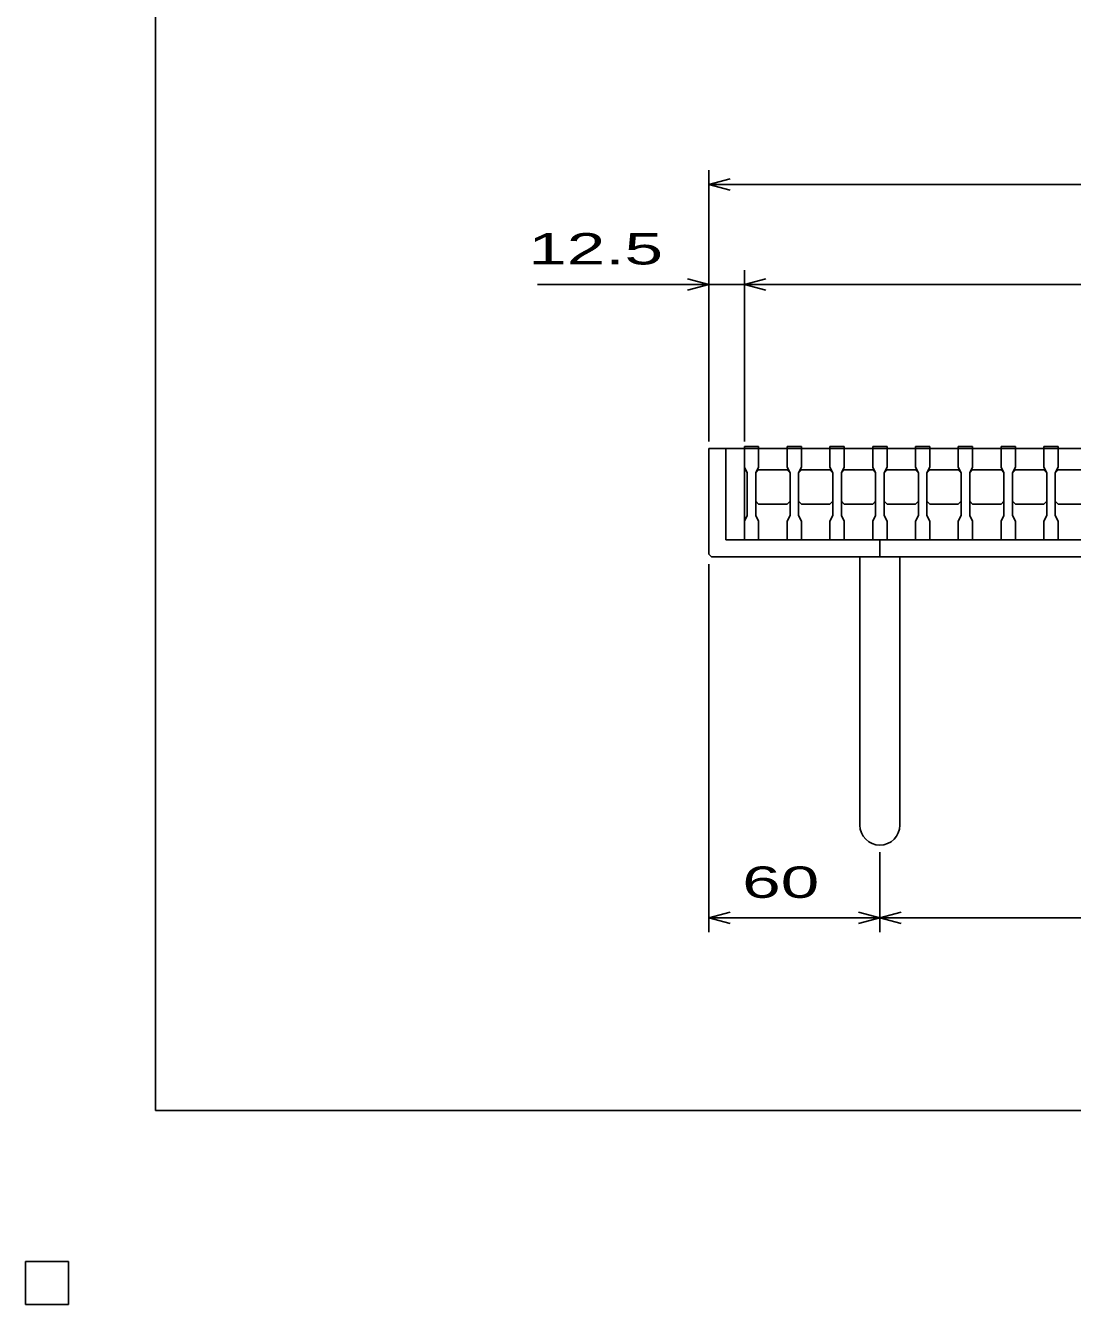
# Model space of a CAD drawing. Units: millimetres, scale not verified, with parts at other scales. Extents: x -910 to 866, y -641 to 527.
# Drawn here: x -910 to -543, y -641.2 to -193 of the extents above; entities that cross this region are included whole.
import ezdxf
from ezdxf.enums import TextEntityAlignment as Align

# ---------------------------------------------------------------- set-up
doc = ezdxf.new("R2010")
doc.units = ezdxf.units.MM
doc.header["$LTSCALE"] = 5
for name, color, linetype, lineweight in [('0_2', 150, 'Continuous', 25), ('16', 3, 'Continuous', 25), ('19', 6, 'Continuous', 25), ('22', 4, 'Continuous', 25), ('32', 4, 'Continuous', 25), ('48', 3, 'Continuous', 25), ('54', 2, 'Continuous', 25), ('56', 2, 'Continuous', 25)]:
    doc.layers.add(name, color=color, linetype=linetype, lineweight=lineweight)
doc.styles.add('ベクトル', font='')
doc.styles.get('ベクトル').set_extended_font_data('ベクトル')

msp = doc.modelspace()

# ---------------------------------------------------------------- linework, layer by layer
at = {"layer": '0_2'}
for p, q in [((-864.5, -573.25), (-864.5, 526.75)), ((865.5, -573.25), (-864.5, -573.25)), ((-895, -626.25), (-910, -626.25)), ((-910, -626.25), (-910, -641.25)), ((-895, -626.25), (-910, -626.25)), ((-910, -626.25), (-910, -641.25)), ((-895, -626.25), (-910, -626.25)), ((-910, -626.25), (-910, -641.25)), ((-895, -626.25), (-910, -626.25)), ((-910, -626.25), (-910, -641.25)), ((-895, -626.25), (-910, -626.25)), ((-910, -626.25), (-910, -641.25)), ((-895, -641.25), (-895, -626.25)), ((-895, -641.25), (-895, -626.25)), ((-895, -641.25), (-895, -626.25)), ((-895, -641.25), (-895, -626.25)), ((-895, -641.25), (-895, -626.25)), ((-910, -641.25), (-895, -641.25)), ((-910, -641.25), (-895, -641.25)), ((-910, -641.25), (-895, -641.25)), ((-910, -641.25), (-895, -641.25)), ((-910, -641.25), (-895, -641.25))]:
    msp.add_line(p, q, dxfattribs=at)
at = {"layer": '16'}
for p, q in [((-658, -341.25), (-658, -340.55)), ((-658, -340.55), (-653, -340.55)), ((-653, -340.55), (-653, -341.25)), ((-643, -341.25), (-643, -340.55)), ((-643, -340.55), (-638, -340.55)), ((-638, -340.55), (-638, -341.25)), ((-628, -341.25), (-628, -340.55)), ((-628, -340.55), (-623, -340.55)), ((-623, -340.55), (-623, -341.25)), ((-613, -341.25), (-613, -340.55)), ((-613, -340.55), (-608, -340.55)), ((-608, -340.55), (-608, -341.25)), ((-598, -341.25), (-598, -340.55)), ((-598, -340.55), (-593, -340.55)), ((-593, -340.55), (-593, -341.25)), ((-583, -341.25), (-583, -340.55)), ((-583, -340.55), (-578, -340.55)), ((-578, -340.55), (-578, -341.25)), ((-568, -341.25), (-568, -340.55)), ((-568, -340.55), (-563, -340.55)), ((-563, -340.55), (-563, -341.25)), ((-553, -341.25), (-553, -340.55)), ((-553, -340.55), (-548, -340.55)), ((-548, -340.55), (-548, -341.25)), ((-658, -341.25), (-658, -347.75)), ((-653, -341.25), (-658, -341.25)), ((-658, -341.25), (-658, -373.25)), ((-658, -341.25), (-263, -341.25)), ((-653, -347.75), (-653, -341.25)), ((-643, -341.25), (-643, -347.75)), ((-638, -341.25), (-643, -341.25)), ((-638, -347.75), (-638, -341.25)), ((-628, -341.25), (-628, -347.75)), ((-623, -341.25), (-628, -341.25)), ((-623, -347.75), (-623, -341.25)), ((-613, -341.25), (-613, -347.75)), ((-608, -341.25), (-613, -341.25)), ((-608, -347.75), (-608, -341.25)), ((-598, -341.25), (-598, -347.75)), ((-593, -341.25), (-598, -341.25)), ((-593, -347.75), (-593, -341.25)), ((-583, -341.25), (-583, -347.75)), ((-578, -341.25), (-583, -341.25)), ((-578, -347.75), (-578, -341.25)), ((-568, -341.25), (-568, -347.75)), ((-563, -341.25), (-568, -341.25)), ((-563, -347.75), (-563, -341.25)), ((-553, -341.25), (-553, -347.75)), ((-548, -341.25), (-553, -341.25)), ((-548, -347.75), (-548, -341.25)), ((-658, -347.75), (-657, -349.75)), ((-654, -349.75), (-653, -347.75)), ((-654, -349.75), (-653, -348.75)), ((-653, -348.75), (-643, -348.75)), ((-643, -347.75), (-642, -349.75)), ((-643, -348.75), (-642, -349.75)), ((-639, -349.75), (-638, -347.75)), ((-639, -349.75), (-638, -348.75)), ((-638, -348.75), (-628, -348.75)), ((-628, -347.75), (-627, -349.75)), ((-628, -348.75), (-627, -349.75)), ((-624, -349.75), (-623, -347.75)), ((-624, -349.75), (-623, -348.75)), ((-623, -348.75), (-613, -348.75)), ((-613, -347.75), (-612, -349.75)), ((-613, -348.75), (-612, -349.75)), ((-609, -349.75), (-608, -347.75)), ((-609, -349.75), (-608, -348.75)), ((-608, -348.75), (-598, -348.75)), ((-598, -347.75), (-597, -349.75)), ((-598, -348.75), (-597, -349.75)), ((-594, -349.75), (-593, -347.75)), ((-594, -349.75), (-593, -348.75)), ((-593, -348.75), (-583, -348.75)), ((-583, -347.75), (-582, -349.75)), ((-583, -348.75), (-582, -349.75)), ((-579, -349.75), (-578, -347.75)), ((-579, -349.75), (-578, -348.75)), ((-578, -348.75), (-568, -348.75)), ((-568, -347.75), (-567, -349.75)), ((-568, -348.75), (-567, -349.75)), ((-564, -349.75), (-563, -347.75)), ((-564, -349.75), (-563, -348.75)), ((-563, -348.75), (-553, -348.75)), ((-553, -347.75), (-552, -349.75)), ((-553, -348.75), (-552, -349.75)), ((-549, -349.75), (-548, -347.75)), ((-549, -349.75), (-548, -348.75)), ((-548, -348.75), (-538, -348.75)), ((-657, -349.75), (-657, -364.75)), ((-654, -364.75), (-654, -349.75)), ((-642, -349.75), (-642, -364.75)), ((-639, -364.75), (-639, -349.75)), ((-627, -349.75), (-627, -364.75)), ((-624, -364.75), (-624, -349.75)), ((-612, -349.75), (-612, -364.75)), ((-609, -364.75), (-609, -349.75)), ((-597, -349.75), (-597, -364.75)), ((-594, -364.75), (-594, -349.75)), ((-582, -349.75), (-582, -364.75)), ((-579, -364.75), (-579, -349.75)), ((-567, -349.75), (-567, -364.75)), ((-564, -364.75), (-564, -349.75)), ((-552, -349.75), (-552, -364.75)), ((-549, -364.75), (-549, -349.75)), ((-653, -360.75), (-654, -359.75)), ((-643, -360.75), (-653, -360.75)), ((-642, -359.75), (-643, -360.75)), ((-638, -360.75), (-639, -359.75)), ((-628, -360.75), (-638, -360.75)), ((-627, -359.75), (-628, -360.75)), ((-623, -360.75), (-624, -359.75)), ((-613, -360.75), (-623, -360.75)), ((-612, -359.75), (-613, -360.75)), ((-608, -360.75), (-609, -359.75)), ((-598, -360.75), (-608, -360.75)), ((-597, -359.75), (-598, -360.75)), ((-593, -360.75), (-594, -359.75)), ((-583, -360.75), (-593, -360.75)), ((-582, -359.75), (-583, -360.75)), ((-578, -360.75), (-579, -359.75)), ((-568, -360.75), (-578, -360.75)), ((-567, -359.75), (-568, -360.75)), ((-563, -360.75), (-564, -359.75)), ((-553, -360.75), (-563, -360.75)), ((-552, -359.75), (-553, -360.75)), ((-548, -360.75), (-549, -359.75)), ((-538, -360.75), (-548, -360.75)), ((-657, -364.75), (-658, -366.75)), ((-658, -366.75), (-658, -373.25)), ((-653, -366.75), (-654, -364.75)), ((-653, -373.25), (-653, -366.75)), ((-642, -364.75), (-643, -366.75)), ((-643, -366.75), (-643, -373.25)), ((-638, -366.75), (-639, -364.75)), ((-638, -373.25), (-638, -366.75)), ((-627, -364.75), (-628, -366.75)), ((-628, -366.75), (-628, -373.25)), ((-623, -366.75), (-624, -364.75)), ((-623, -373.25), (-623, -366.75)), ((-612, -364.75), (-613, -366.75)), ((-613, -366.75), (-613, -373.25)), ((-608, -366.75), (-609, -364.75)), ((-608, -373.25), (-608, -366.75)), ((-597, -364.75), (-598, -366.75)), ((-598, -366.75), (-598, -373.25)), ((-593, -366.75), (-594, -364.75)), ((-593, -373.25), (-593, -366.75)), ((-582, -364.75), (-583, -366.75)), ((-583, -366.75), (-583, -373.25)), ((-578, -366.75), (-579, -364.75)), ((-578, -373.25), (-578, -366.75)), ((-567, -364.75), (-568, -366.75)), ((-568, -366.75), (-568, -373.25)), ((-563, -366.75), (-564, -364.75)), ((-563, -373.25), (-563, -366.75)), ((-552, -364.75), (-553, -366.75)), ((-553, -366.75), (-553, -373.25)), ((-548, -366.75), (-549, -364.75)), ((-548, -373.25), (-548, -366.75)), ((-658, -373.25), (-653, -373.25)), ((-658, -373.25), (-263, -373.25)), ((-643, -373.25), (-638, -373.25)), ((-628, -373.25), (-623, -373.25)), ((-613, -373.25), (-608, -373.25)), ((-598, -373.25), (-593, -373.25)), ((-583, -373.25), (-578, -373.25)), ((-568, -373.25), (-563, -373.25)), ((-553, -373.25), (-548, -373.25))]:
    msp.add_line(p, q, dxfattribs=at)
at = {"layer": '19'}
for p, q in [((-658, -341.25), (-670.5, -341.25)), ((-670.5, -341.25), (-670.5, -378.25)), ((-664.5, -373.25), (-664.5, -341.25)), ((-256.5, -373.25), (-664.5, -373.25)), ((-610.5, -379.25), (-610.5, -373.25)), ((-670.5, -378.25), (-669.5, -379.25)), ((-669.5, -379.25), (-251.5, -379.25)), ((-617.5, -379.25), (-617.5, -473.25)), ((-603.5, -473.25), (-603.5, -379.25))]:
    msp.add_line(p, q, dxfattribs=at)
msp.add_arc((-610.5, -473.25), 7, 180, 0, dxfattribs=at)
at = {"layer": '22'}
for p, q in [((-670.5, -338.75), (-670.5, -243.75)), ((-670.5, -248.75), (-663, -246.75)), ((-663, -250.75), (-670.5, -248.75)), ((-670.5, -248.75), (-250.5, -248.75)), ((-670.5, -283.75), (-678, -281.75)), ((-670.5, -338.75), (-670.5, -278.75)), ((-658, -338.75), (-658, -278.75)), ((-658, -283.75), (-650.5, -281.75)), ((-730.5, -283.75), (-670.5, -283.75)), ((-678, -285.75), (-670.5, -283.75)), ((-670.5, -283.75), (-658, -283.75)), ((-650.5, -285.75), (-658, -283.75)), ((-658, -283.75), (-263, -283.75)), ((-670.5, -510.75), (-670.5, -381.75)), ((-610.5, -510.75), (-610.5, -482.75)), ((-670.5, -505.75), (-663, -503.75)), ((-663, -507.75), (-670.5, -505.75)), ((-670.5, -505.75), (-610.5, -505.75)), ((-610.5, -505.75), (-618, -503.75)), ((-618, -507.75), (-610.5, -505.75)), ((-610.5, -505.75), (-603, -503.75)), ((-603, -507.75), (-610.5, -505.75)), ((-610.5, -505.75), (-310.5, -505.75))]:
    msp.add_line(p, q, dxfattribs=at)
at = {"layer": '32'}
for p, q in [((-895, -626.25), (-910, -626.25)), ((-910, -626.25), (-910, -641.25)), ((-895, -626.25), (-910, -626.25)), ((-910, -626.25), (-910, -641.25)), ((-895, -626.25), (-910, -626.25)), ((-910, -626.25), (-910, -641.25)), ((-895, -626.25), (-910, -626.25)), ((-910, -626.25), (-910, -641.25)), ((-895, -626.25), (-910, -626.25)), ((-910, -626.25), (-910, -641.25)), ((-895, -641.25), (-895, -626.25)), ((-895, -641.25), (-895, -626.25)), ((-895, -641.25), (-895, -626.25)), ((-895, -641.25), (-895, -626.25)), ((-895, -641.25), (-895, -626.25)), ((-910, -641.25), (-895, -641.25)), ((-910, -641.25), (-895, -641.25)), ((-910, -641.25), (-895, -641.25)), ((-910, -641.25), (-895, -641.25)), ((-910, -641.25), (-895, -641.25))]:
    msp.add_line(p, q, dxfattribs=at)
at = {"layer": '48'}
for p, q in [((-895, -626.25), (-910, -626.25)), ((-910, -626.25), (-910, -641.25)), ((-895, -626.25), (-910, -626.25)), ((-910, -626.25), (-910, -641.25)), ((-895, -626.25), (-910, -626.25)), ((-910, -626.25), (-910, -641.25)), ((-895, -626.25), (-910, -626.25)), ((-910, -626.25), (-910, -641.25)), ((-895, -626.25), (-910, -626.25)), ((-910, -626.25), (-910, -641.25)), ((-895, -641.25), (-895, -626.25)), ((-895, -641.25), (-895, -626.25)), ((-895, -641.25), (-895, -626.25)), ((-895, -641.25), (-895, -626.25)), ((-895, -641.25), (-895, -626.25)), ((-910, -641.25), (-895, -641.25)), ((-910, -641.25), (-895, -641.25)), ((-910, -641.25), (-895, -641.25)), ((-910, -641.25), (-895, -641.25)), ((-910, -641.25), (-895, -641.25))]:
    msp.add_line(p, q, dxfattribs=at)
at = {"layer": '54'}
for p, q in [((-895, -626.25), (-910, -626.25)), ((-910, -626.25), (-910, -641.25)), ((-895, -626.25), (-910, -626.25)), ((-910, -626.25), (-910, -641.25)), ((-895, -626.25), (-910, -626.25)), ((-910, -626.25), (-910, -641.25)), ((-895, -641.25), (-895, -626.25)), ((-895, -641.25), (-895, -626.25)), ((-895, -641.25), (-895, -626.25)), ((-910, -641.25), (-895, -641.25)), ((-910, -641.25), (-895, -641.25)), ((-910, -641.25), (-895, -641.25))]:
    msp.add_line(p, q, dxfattribs=at)
at = {"layer": '56', "color": 4}
for p, q in [((-895, -626.25), (-910, -626.25)), ((-910, -626.25), (-910, -641.25)), ((-895, -626.25), (-910, -626.25)), ((-910, -626.25), (-910, -641.25)), ((-895, -626.25), (-910, -626.25)), ((-910, -626.25), (-910, -641.25)), ((-895, -641.25), (-895, -626.25)), ((-895, -641.25), (-895, -626.25)), ((-895, -641.25), (-895, -626.25)), ((-910, -641.25), (-895, -641.25)), ((-910, -641.25), (-895, -641.25)), ((-910, -641.25), (-895, -641.25))]:
    msp.add_line(p, q, dxfattribs=at)

# ---------------------------------------------------------------- texts
at = {"layer": '22', "color": 2, "style": 'ベクトル', "width": 1.65}
for s, p in [(' 12.5 ', (-740.5, -271.25)), (' 60 ', (-665.5, -493.25))]:
    msp.add_text(s, height=11, dxfattribs=at).set_placement(p, align=Align.MIDDLE_LEFT)

doc.saveas('drawing.dxf')
